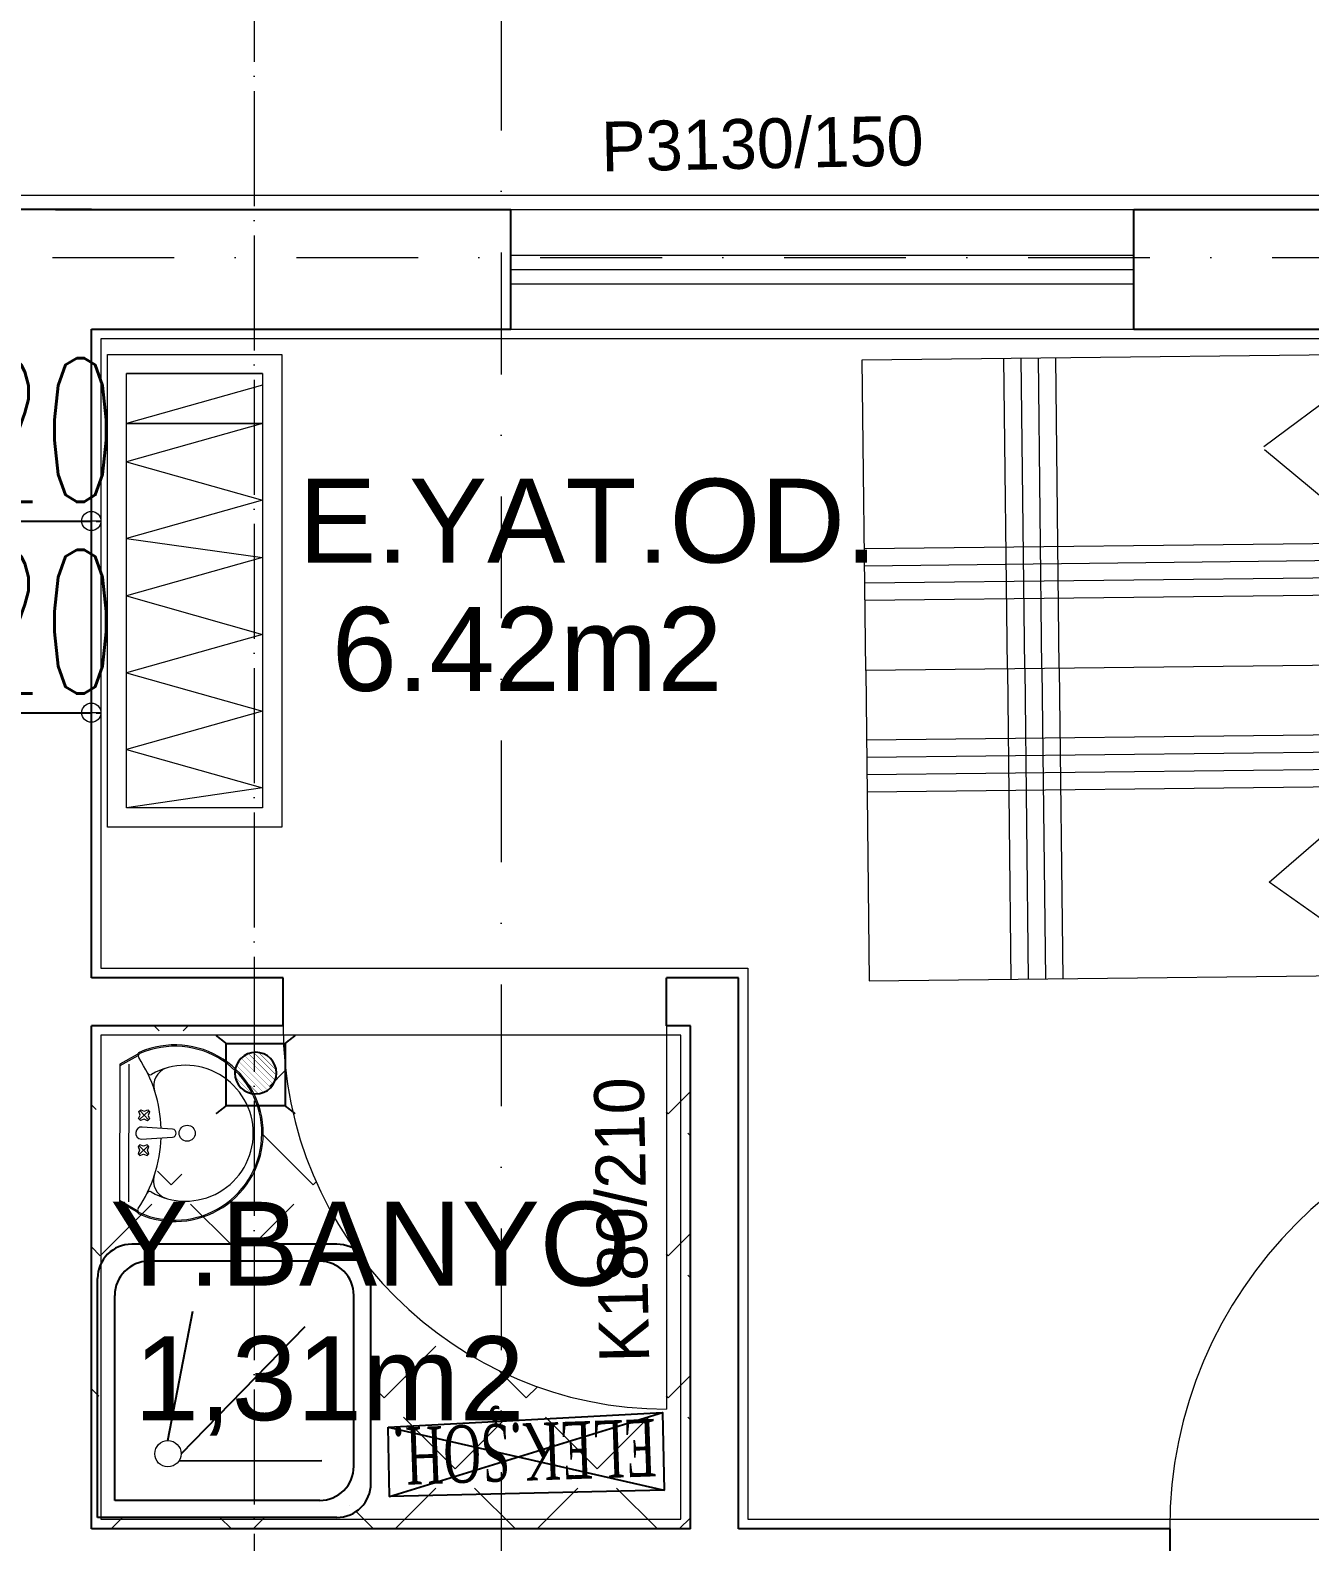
# Model space of a CAD drawing. Header units: millimetres. Extents: x -16104 to 67872, y -88009 to 12107.
# Drawn here: x 8411.8 to 8678.8, y -5912.6 to -5597.2 of the extents above; entities that cross this region are included whole.
import ezdxf

# ---------------------------------------------------------------- set-up
doc = ezdxf.new("R2010")
doc.units = ezdxf.units.MM
for name, pattern in [('ACAD_ISO04W100', [30, 24, -3, 0, -3]), ('ACAD_ISO07W100', [3, 0, -3]), ('DASHDOTX2', [50.8, 25.4, -12.7, 0, -12.7])]:
    doc.linetypes.add(name, pattern=pattern)
doc.layers.get('0').update_dxf_attribs({"color": 241})
for name, color, linetype, lineweight in [('AKS', 1, 'ACAD_ISO07W100', 5), ('akslar', 144, 'Continuous', 20), ('duvar', 123, 'Continuous', 25), ('emsal&kolon', 1, 'Continuous', 5), ('kapı', 3, 'Continuous', 5), ('OLCU', 54, 'Continuous', 13), ('PASEMCON', 2, 'Continuous', 9), ('pencere', 5, 'Continuous', 5), ('POZ', 36, 'Continuous', 18), ('SıVA', 40, 'Continuous', 9), ('TARAMA', 8, 'Continuous', 15), ('tefriş', 30, 'Continuous', 5), ('ÖLÇÜ', 252, 'Continuous', 20)]:
    doc.layers.add(name, color=color, linetype=linetype, lineweight=lineweight)
doc.styles.add('DIM', font='Txttw.shx', dxfattribs={"width": 0.6})
doc.styles.add('DIN', font='times.ttf', dxfattribs={"width": 0.6})
doc.styles.add('M2', font='stylu.ttf', dxfattribs={"height": 10})
doc.dimstyles.new('50', dxfattribs={"dimscale": 0, "dimtxt": 30, "dimasz": 1, "dimexe": 0, "dimexo": 2, "dimgap": 4, "dimtad": 1, "dimdec": 0, "dimzin": 0, "dimdsep": 46, "dimtxsty": 'DIM', "dimblk1": 'DOT', "dimblk2": 'DOT', "dimsah": 1, "dimcen": 1.5, "dimdle": 3, "dimse1": 1, "dimse2": 1, "dimclrd": 256, "dimclre": 9, "dimclrt": 256, "dimadec": 0, "dimazin": 0, "dimtfac": 0.24, "dimtdec": 0, "dimtix": 1, "dimtmove": 2, "dimatfit": 3, "dimldrblk": 'DOT', "dimfxl": 0, "dimtolj": 1, "dimtzin": 15, "dimarcsym": 0})

# ---------------------------------------------------------------- blocks, each defined once
blk = doc.blocks.new('lavabo')
at = {"layer": 'tefriş', "linetype": 'Continuous'}
for p, q in [((-22.77, -4.94), (-19.92, 0)), ((-22.43, -5.14), (-19.46, 0)), ((-19.92, 0), (19.92, 0)), ((19.46, 0), (22.43, -5.14)), ((19.92, 0), (22.77, -4.94)), ((19.92, -2.7), (-19.92, -2.7)), ((-6.25, -5.54), (-6.77, -6.08)), ((-6.77, -6.08), (-6.31, -7.1)), ((-6.31, -7.1), (-6.71, -8.15)), ((-6.71, -8.15), (-6.17, -8.66)), ((-6.51, -5.81), (-3.84, -8.34)), ((-6.44, -8.41), (-3.91, -5.74)), ((-5.2, -5.94), (-6.25, -5.54)), ((-6.17, -8.66), (-5.15, -8.21)), ((-4.18, -5.48), (-5.2, -5.94)), ((-5.15, -8.21), (-4.1, -8.61)), ((-3.64, -6), (-4.18, -5.48)), ((-4.1, -8.61), (-3.58, -8.07)), ((-4.04, -7.04), (-3.64, -6)), ((-3.58, -8.07), (-4.04, -7.04)), ((-1.17, -15.33), (-1.76, -6.54)), ((1.76, -6.26), (1.14, -15.33)), ((3.38, -5.9), (3.91, -5.38)), ((3.81, -6.94), (3.38, -5.9)), ((3.38, -7.98), (3.81, -6.94)), ((3.91, -8.51), (3.38, -7.98)), ((6.25, -8.24), (3.65, -5.64)), ((6.25, -5.64), (3.65, -8.24)), ((3.91, -5.38), (4.95, -5.81)), ((4.95, -8.08), (3.91, -8.51)), ((4.95, -5.81), (5.99, -5.38)), ((5.99, -8.51), (4.95, -8.08)), ((5.99, -5.38), (6.51, -5.9)), ((6.51, -7.98), (5.99, -8.51)), ((6.51, -5.9), (6.08, -6.94)), ((6.08, -6.94), (6.51, -7.98))]:
    blk.add_line(p, q, dxfattribs=at)
at = {"layer": 'tefriş', "linetype": 'Continuous', "extrusion": (0, 0, -1)}
for centre, major_axis, ratio, start_param, end_param in [((0, -16), (-18.1, -18.1), 1, 5.497787, 7.48683), ((0, -16), (-17.82, -17.82), 1, 5.497787, 7.48683), ((-22.66, -5.93), (-0.566, -0.566), 1, 1.203644, 1.828723), ((-23.47, -4.54), (-0.566, 0.566), 1, 2.879793, 3.399519), ((-22.66, -5.93), (-0.283, 0.283), 1, -0.367152, 0.257926), ((-23.47, -4.54), (-0.849, -0.849), 1, 4.45059, 4.970315), ((-22.3, -6.09), (-0.566, -0.566), 1, 1.828723, 2.945097), ((-0.28, 26.67), (-27.35, -27.35), 1, 5.526576, 6.089571), ((-17.71, -8.76), (-0.566, -0.566), 1, 2.805213, 4.453092), ((0, -6.4), (-1.25, -1.25), 1, 0.7034, 3.844992), ((0, -16), (-18.1, -18.1), 1, 3.508745, 5.497787), ((0, -16), (-17.82, -17.82), 1, 3.508745, 5.497787), ((0.28, 26.67), (-27.35, -27.35), 1, 4.906004, 5.469573), ((17.71, -8.76), (-0.566, -0.566), 1, 0.259297, 1.907176), ((22.3, -6.09), (-0.566, 0.566), 1, 0.196496, 1.31287), ((23.47, -4.54), (-0.849, 0.849), 1, 4.454463, 4.974188), ((23.47, -4.54), (-0.566, -0.566), 1, 6.025259, 6.544985), ((22.66, -5.93), (-0.283, 0.283), 1, 1.31287, 1.937948), ((22.66, -5.93), (-0.566, 0.566), 1, 1.31287, 1.937948), ((0, -19.04), (-13.92, 13.92), 1, 3.926991, 6.023888), ((-13.8, -15.22), (-3.8, -3.8), 1, 1.128011, 2.639725), ((0, -19.04), (-13.92, 13.92), 1, 1.830093, 3.926991), ((13.8, -15.22), (-3.8, -3.8), 1, 2.072664, 3.584378), ((-0.01, -19.56), (0, 2.35), 0.991954, 1.570796326779968, 7.853981633959554), ((-0.01, -15.24), (-0.82, 0.82), 1, 2.438193, 5.415789)]:
    blk.add_ellipse(centre, major_axis=major_axis, ratio=ratio, start_param=start_param, end_param=end_param, dxfattribs=at)
blk = doc.blocks.new('cv')
at = {"layer": 'tefriş', "linetype": 'ByBlock'}
for p, q in [((-13586.28, -26708.58), (-13586.28, -26744.07)), ((-13573.28, -26708.58), (-13573.28, -26744.07))]:
    blk.add_line(p, q, dxfattribs=at)
for points in [[(-13591.28, -26703.58), (-13468.02, -26703.58), (-13468.02, -26749.07), (-13591.28, -26749.07)], [(-13586.28, -26708.58), (-13473.02, -26708.58), (-13473.02, -26744.07), (-13586.28, -26744.07)]]:
    blk.add_lwpolyline(points, close=True, dxfattribs=at)
blk.add_lwpolyline([(-13583.28, -26708.58), (-13573.28, -26744.07), (-13573.28, -26708.58), (-13563.28, -26744.07), (-13553.28, -26708.58), (-13543.28, -26744.07), (-13538.28, -26708.58), (-13528.28, -26744.07), (-13518.28, -26708.58), (-13508.28, -26744.07), (-13498.28, -26708.58), (-13488.28, -26744.07), (-13478.28, -26708.58), (-13473.02, -26744.07)], dxfattribs=at)
blk = doc.blocks.new('sdj')
at = {"layer": 'tefriş', "linetype": 'ByBlock'}
for p, q in [((-13666.49, -26935.03), (-13666.49, -26845.03)), ((-13661.49, -26935.03), (-13661.49, -26845.03)), ((-13656.49, -26935.03), (-13656.49, -26845.03)), ((-13651.49, -26935.03), (-13651.49, -26845.03)), ((-13800.41, -26935.03), (-13756.91, -26850.4)), ((-13756.78, -26849.57), (-13726.52, -26871.49)), ((-13789.92, -26863.72), (-13770.43, -26863.72)), ((-13793.04, -26908.91), (-13793.04, -26867.39)), ((-13726.65, -26872.33), (-13800.41, -26935.03)), ((-13758.95, -26899.78), (-13610.41, -26899.78)), ((-13763.79, -26904.78), (-13610.41, -26904.78)), ((-13770.71, -26909.78), (-13610.41, -26909.78)), ((-13776.59, -26914.78), (-13610.41, -26914.78)), ((-13800.41, -26935.03), (-13756.91, -27019.66)), ((-13726.65, -26997.74), (-13800.41, -26935.03)), ((-13666.49, -26935.03), (-13666.49, -27025.03)), ((-13661.49, -26935.03), (-13661.49, -27025.03)), ((-13656.49, -26935.03), (-13656.49, -27025.03)), ((-13651.49, -26935.03), (-13651.49, -27025.03)), ((-13776.59, -26955.28), (-13610.41, -26955.28)), ((-13770.71, -26960.28), (-13610.41, -26960.28)), ((-13791.64, -26963.43), (-13791.64, -27004.95)), ((-13763.79, -26965.28), (-13610.41, -26965.28)), ((-13758.95, -26970.28), (-13610.41, -26970.28)), ((-13756.91, -27019.66), (-13726.65, -26997.74)), ((-13788.52, -27008.61), (-13769.04, -27008.61))]:
    blk.add_line(p, q, dxfattribs=at)
for points in [[(-13800.41, -26935.03), (-13610.41, -26935.03), (-13610.41, -26845.03), (-13800.41, -26845.03), (-13800.41, -26935.03)], [(-13800.41, -26935.03), (-13610.41, -26935.03), (-13610.41, -27025.03), (-13800.41, -27025.03), (-13800.41, -26935.03)]]:
    blk.add_lwpolyline(points, dxfattribs=at)
for centre, start, end in [((-13789.14, -26867.55), 101.4707, 177.6638), ((-13787.74, -27004.79), 182.3362, 258.5293)]:
    blk.add_arc(centre, 3.9, start, end, dxfattribs=at)
blk = doc.blocks.new('aqz')
at = {"color": 42}
blk.add_circle((-13968.82, -26601.31), 3.85, dxfattribs=at)
at = {"layer": 'tefriş', "lineweight": 25}
for p, q in [((-13919.41, -26539.97), (-13979.41, -26539.97)), ((-13924.41, -26544.97), (-13974.41, -26544.97)), ((-13989.41, -26619.97), (-13989.41, -26549.97)), ((-13909.41, -26609.97), (-13909.41, -26549.97)), ((-13984.41, -26614.97), (-13984.41, -26554.97)), ((-13914.41, -26604.97), (-13914.41, -26554.97)), ((-13968.82, -26597.46), (-13961.58, -26559.57)), ((-13964.98, -26601.31), (-13928.65, -26564.06)), ((-13965.59, -26603.39), (-13923.78, -26603.32)), ((-13924.41, -26614.97), (-13984.41, -26614.97)), ((-13919.41, -26619.97), (-13989.41, -26619.97))]:
    blk.add_line(p, q, dxfattribs=at)
for centre, start, end in [((-13979.41, -26549.97), 90, 180), ((-13919.41, -26549.97), 0, 90), ((-13974.41, -26554.97), 90, 180), ((-13924.41, -26554.97), 0, 90), ((-13924.41, -26604.97), 270, 0), ((-13919.41, -26609.97), 270, 0)]:
    blk.add_arc(centre, 10, start, end, dxfattribs=at)
blk = doc.blocks.new('A$C412C2498')
at = {"color": 5, "const_width": 0.6}
for points in [[(3.64, 24.29), (0.19, 27)], [(23.8, 24.29), (27.26, 27)], [(3.64, 2.95), (0.19, 0.24)], [(23.8, 2.95), (27.26, 0.24)]]:
    blk.add_lwpolyline(points, dxfattribs=at)
at = {"color": 5}
blk.add_lwpolyline([(23.8, 24.29), (3.64, 24.29), (3.64, 2.95), (23.8, 2.95)], close=True, dxfattribs=at)
at = {"const_width": 0.1}
for points in [[(6.68, 12.23), (14.63, 20.17)], [(6.76, 14.48), (12.37, 20.1)], [(7.15, 10.44), (16.41, 19.71)], [(7.89, 9.07), (17.79, 18.97)], [(8.8, 8), (18.86, 18.06)], [(9.96, 7.09), (19.77, 16.9)], [(11.26, 6.45), (20.41, 15.6)], [(13.03, 6.04), (20.82, 13.83)], [(14.77, 6.07), (20.78, 12.09)], [(17.41, 7.02), (19.84, 9.45)]]:
    blk.add_lwpolyline(points, dxfattribs=at)
blk.add_circle((13.74, 13.11), 7.12)
blk = doc.blocks.new('A$C5E2C1EC0')
at = {"xscale": 0.6105719971092185, "yscale": 0.6105719971092185, "zscale": 0.6105719971092185}
blk.add_blockref('A$C412C2498', (0, 0), dxfattribs=at)
blk = doc.blocks.new('90')
at = {"layer": 'duvar'}
for p, q in [((76726.22, -20900.91), (76710.05, -20843.58)), ((76711.76, -20900.91), (76726.22, -20843.58))]:
    blk.add_line(p, q, dxfattribs=at)
blk.add_lwpolyline([(76711.76, -20900.91), (76710.05, -20843.58), (76726.22, -20843.58), (76726.22, -20900.91)], close=True, dxfattribs=at)
at = {"layer": 'PASEMCON', "color": 7, "style": 'DIN', "width": 0.6}
blk.add_text('ELEK.ŞOH.', height=12.004, rotation=270.6425, dxfattribs=at).set_placement((76711.3, -20845.16))
blk = doc.blocks.new('DOT')
for p, q in [((0, 15), (0, -15)), ((-2, 0), (0, 0)), ((2, 0), (0, 0))]:
    blk.add_line(p, q)
blk.add_circle((0, 0), 2)
blk = doc.blocks.new('*D8257')
at = {"layer": 'Defpoints', "color": 0, "transparency": 16777216}
for p in [(8404.6, -5699.56), (8424.6, -5699.56), (8424.6, -5699.56)]:
    blk.add_point(p, dxfattribs=at)
at = {"layer": 'OLCU', "lineweight": -2, "transparency": 16777216}
for p, q in [((8403.6, -5699.56), (8402.6, -5699.56)), ((8404.6, -5699.56), (8424.6, -5699.56)), ((8425.6, -5699.56), (8426.6, -5699.56))]:
    blk.add_line(p, q, dxfattribs=at)
blk.add_blockref('DOT', (8404.6, -5699.56), dxfattribs=at)
at = {"layer": 'OLCU', "lineweight": -2, "transparency": 16777216, "rotation": 180}
blk.add_blockref('DOT', (8424.6, -5699.56), dxfattribs=at)
at = {"layer": 'OLCU', "transparency": 16777216, "insert": (8414.6, -5680.56), "char_height": 30, "attachment_point": 5, "style": 'DIM'}
blk.add_mtext('\\A1;20', dxfattribs=at)
blk = doc.blocks.new('*D8262')
at = {"layer": 'Defpoints', "color": 0, "transparency": 16777216}
for p in [(8404.6, -5739.56), (8424.6, -5739.56), (8424.6, -5739.56)]:
    blk.add_point(p, dxfattribs=at)
at = {"layer": 'OLCU', "lineweight": -2, "transparency": 16777216}
for p, q in [((8403.6, -5739.56), (8402.6, -5739.56)), ((8404.6, -5739.56), (8424.6, -5739.56)), ((8425.6, -5739.56), (8426.6, -5739.56))]:
    blk.add_line(p, q, dxfattribs=at)
blk.add_blockref('DOT', (8404.6, -5739.56), dxfattribs=at)
at = {"layer": 'OLCU', "lineweight": -2, "transparency": 16777216, "rotation": 180}
blk.add_blockref('DOT', (8424.6, -5739.56), dxfattribs=at)
at = {"layer": 'OLCU', "transparency": 16777216, "insert": (8414.6, -5720.56), "char_height": 30, "attachment_point": 5, "style": 'DIM'}
blk.add_mtext('\\A1;20', dxfattribs=at)

msp = doc.modelspace()

# ---------------------------------------------------------------- hatches: boundary and pattern name
at = {"layer": 'TARAMA'}
h = msp.add_hatch(dxfattribs=at)
h.set_pattern_fill('ANGLE,_O', color=256, scale=3, angle=45)
h.set_pattern_definition([(45, (-3603.728, -17059.605), (-14.817423, 14.817423), [15.24, -5.715]), (135, (-3603.728, -17059.605), (-14.817423, -14.817423), [15.24, -5.715])])
edge = h.paths.add_edge_path()
edge.add_line((8317.92, -5919.87), (8208.42, -5919.87))
edge.add_line((8208.42, -5919.87), (8208.42, -5924.87))
edge.add_line((8208.42, -5924.87), (8288.42, -5924.87))
edge.add_arc((8208.42, -5924.87), 80, -90, 0, ccw=False)
edge.add_line((8208.42, -6004.87), (8208.42, -6059.87))
edge.add_line((8208.42, -6059.87), (8221.26, -6059.87))
edge.add_ellipse((8230.68, -6075.72), major_axis=(13.03, 13.03), ratio=1, start_angle=44.4709, end_angle=75.7362, ccw=False)
edge.add_ellipse((8230.68, -6075.72), major_axis=(13.03, 13.03), ratio=1, start_angle=374.2638, end_angle=404.4709, ccw=False)
edge.add_line((8240.1, -6059.87), (8317.92, -6059.87))
edge.add_line((8317.92, -6059.87), (8317.92, -6053.54))
edge.add_line((8317.92, -6053.54), (8309.07, -6053.54))
edge.add_line((8309.07, -6053.54), (8309.07, -6040.51))
edge.add_line((8309.07, -6040.51), (8317.92, -6040.51))
edge.add_line((8317.92, -6040.51), (8317.92, -5919.87))
h.paths.add_polyline_path([(8403.42, -5919.87), (8317.92, -5919.87), (8317.92, -6040.51), (8321.38, -6040.51), (8321.38, -6053.54), (8317.92, -6053.54), (8317.92, -6059.87), (8322.92, -6059.87), (8403.42, -6059.87)])
edge = h.paths.add_edge_path(flags=16)
edge.add_arc((8343.19, -5996.99), 8.1, 90.1082, 180.1082, ccw=False)
edge.add_line((8343.18, -5988.89), (8385.27, -5988.81))
edge.add_line((8385.27, -5988.81), (8384.77, -5972.08))
edge.add_ellipse((8385.33, -5968.45), major_axis=(-2.6, 2.6), ratio=1, start_angle=45.8402, end_angle=126.2421, ccw=False)
edge.add_line((8381.66, -5968.51), (8381.55, -5961.12))
edge.add_line((8381.55, -5961.12), (8379.79, -5961.46))
edge.add_line((8379.79, -5961.46), (8378.31, -5961.81))
edge.add_line((8378.31, -5961.81), (8377.08, -5962.19))
edge.add_line((8377.08, -5962.19), (8376.06, -5962.58))
edge.add_line((8376.06, -5962.58), (8375.22, -5962.97))
edge.add_line((8375.22, -5962.97), (8374.52, -5963.36))
edge.add_line((8374.52, -5963.36), (8373.93, -5963.75))
edge.add_line((8373.93, -5963.75), (8373.4, -5964.12))
edge.add_line((8373.4, -5964.12), (8372.92, -5964.46))
edge.add_line((8372.92, -5964.46), (8372.48, -5964.79))
edge.add_line((8372.48, -5964.79), (8372.05, -5965.1))
edge.add_line((8372.05, -5965.1), (8371.65, -5965.4))
edge.add_line((8371.65, -5965.4), (8371.26, -5965.69))
edge.add_line((8371.26, -5965.69), (8370.88, -5965.96))
edge.add_line((8370.88, -5965.96), (8370.5, -5966.23))
edge.add_line((8370.5, -5966.23), (8369.93, -5966.63))
edge.add_line((8369.93, -5966.63), (8369.15, -5967.14))
edge.add_line((8369.15, -5967.14), (8368.36, -5967.62))
edge.add_line((8368.36, -5967.62), (8367.56, -5968.07))
edge.add_line((8367.56, -5968.07), (8366.78, -5968.46))
edge.add_line((8366.78, -5968.46), (8366.01, -5968.8))
edge.add_line((8366.01, -5968.8), (8365.23, -5969.08))
edge.add_line((8365.23, -5969.08), (8364.42, -5969.31))
edge.add_line((8364.42, -5969.31), (8363.56, -5969.49))
edge.add_line((8363.56, -5969.49), (8362.85, -5969.59))
edge.add_line((8362.85, -5969.59), (8362.37, -5969.65))
edge.add_line((8362.37, -5969.65), (8361.89, -5969.7))
edge.add_line((8361.89, -5969.7), (8361.39, -5969.74))
edge.add_line((8361.39, -5969.74), (8360.9, -5969.77))
edge.add_line((8360.9, -5969.77), (8360.4, -5969.8))
edge.add_line((8360.4, -5969.8), (8359.91, -5969.82))
edge.add_line((8359.91, -5969.82), (8359.42, -5969.84))
edge.add_line((8359.42, -5969.84), (8358.92, -5969.85))
edge.add_line((8358.92, -5969.85), (8358.41, -5969.86))
edge.add_line((8358.41, -5969.86), (8357.88, -5969.85))
edge.add_line((8357.88, -5969.85), (8357.32, -5969.84))
edge.add_line((8357.32, -5969.84), (8356.71, -5969.81))
edge.add_line((8356.71, -5969.81), (8356.05, -5969.77))
edge.add_line((8356.05, -5969.77), (8355.33, -5969.71))
edge.add_line((8355.33, -5969.71), (8354.55, -5969.64))
edge.add_line((8354.55, -5969.64), (8353.69, -5969.54))
edge.add_line((8353.69, -5969.54), (8352.77, -5969.4))
edge.add_line((8352.77, -5969.4), (8351.79, -5969.23))
edge.add_line((8351.79, -5969.23), (8350.75, -5969.02))
edge.add_line((8350.75, -5969.02), (8349.66, -5968.75))
edge.add_line((8349.66, -5968.75), (8348.51, -5968.42))
edge.add_line((8348.51, -5968.42), (8347.32, -5968.03))
edge.add_line((8347.32, -5968.03), (8346.08, -5967.56))
edge.add_line((8346.08, -5967.56), (8344.78, -5966.96))
edge.add_line((8344.78, -5966.96), (8343.42, -5966.2))
edge.add_line((8343.42, -5966.2), (8341.98, -5965.22))
edge.add_line((8341.98, -5965.22), (8340.44, -5963.97))
edge.add_line((8340.44, -5963.97), (8338.81, -5962.41))
edge.add_line((8338.81, -5962.41), (8337.06, -5960.49))
edge.add_line((8337.06, -5960.49), (8335.18, -5958.15))
edge.add_ellipse((8351.3, -5951.06), major_axis=(-12.46, 12.46), ratio=1, start_angle=22.9089, end_angle=68.7716)
edge.add_line((8334.98, -5944.45), (8336.79, -5942.06))
edge.add_line((8336.79, -5942.06), (8338.48, -5940.08))
edge.add_line((8338.48, -5940.08), (8340.07, -5938.48))
edge.add_line((8340.07, -5938.48), (8341.56, -5937.19))
edge.add_line((8341.56, -5937.19), (8342.98, -5936.16))
edge.add_line((8342.98, -5936.16), (8344.32, -5935.36))
edge.add_line((8344.32, -5935.36), (8345.6, -5934.73))
edge.add_line((8345.6, -5934.73), (8346.82, -5934.22))
edge.add_line((8346.82, -5934.22), (8348.01, -5933.79))
edge.add_line((8348.01, -5933.79), (8349.14, -5933.43))
edge.add_line((8349.14, -5933.43), (8350.23, -5933.13))
edge.add_line((8350.23, -5933.13), (8351.26, -5932.88))
edge.add_line((8351.26, -5932.88), (8352.23, -5932.68))
edge.add_line((8352.23, -5932.68), (8353.15, -5932.53))
edge.add_line((8353.15, -5932.53), (8354, -5932.4))
edge.add_line((8354, -5932.4), (8354.78, -5932.3))
edge.add_line((8354.78, -5932.3), (8355.5, -5932.22))
edge.add_line((8355.5, -5932.22), (8356.16, -5932.16))
edge.add_line((8356.16, -5932.16), (8356.76, -5932.12))
edge.add_line((8356.76, -5932.12), (8357.33, -5932.09))
edge.add_line((8357.33, -5932.09), (8357.86, -5932.07))
edge.add_line((8357.86, -5932.07), (8358.37, -5932.06))
edge.add_line((8358.37, -5932.06), (8358.86, -5932.05))
edge.add_line((8358.86, -5932.05), (8359.35, -5932.06))
edge.add_line((8359.35, -5932.06), (8359.85, -5932.06))
edge.add_line((8359.85, -5932.06), (8360.34, -5932.08))
edge.add_line((8360.34, -5932.08), (8360.84, -5932.1))
edge.add_line((8360.84, -5932.1), (8361.34, -5932.12))
edge.add_line((8361.34, -5932.12), (8361.82, -5932.16))
edge.add_line((8361.82, -5932.16), (8362.3, -5932.2))
edge.add_line((8362.3, -5932.2), (8363.02, -5932.28))
edge.add_line((8363.02, -5932.28), (8363.88, -5932.43))
edge.add_line((8363.88, -5932.43), (8364.7, -5932.64))
edge.add_line((8364.7, -5932.64), (8365.48, -5932.9))
edge.add_line((8365.48, -5932.9), (8366.26, -5933.22))
edge.add_line((8366.26, -5933.22), (8367.06, -5933.59))
edge.add_line((8367.06, -5933.59), (8367.87, -5934.01))
edge.add_line((8367.87, -5934.01), (8368.67, -5934.47))
edge.add_line((8368.67, -5934.47), (8369.46, -5934.96))
edge.add_line((8369.46, -5934.96), (8370.05, -5935.34))
edge.add_line((8370.05, -5935.34), (8370.43, -5935.59))
edge.add_line((8370.43, -5935.59), (8370.82, -5935.86))
edge.add_line((8370.82, -5935.86), (8371.22, -5936.13))
edge.add_line((8371.22, -5936.13), (8371.63, -5936.42))
edge.add_line((8371.63, -5936.42), (8372.06, -5936.72))
edge.add_line((8372.06, -5936.72), (8372.52, -5937.03))
edge.add_line((8372.52, -5937.03), (8373.01, -5937.37))
edge.add_line((8373.01, -5937.37), (8373.54, -5937.72))
edge.add_line((8373.54, -5937.72), (8374.15, -5938.09))
edge.add_line((8374.15, -5938.09), (8374.86, -5938.46))
edge.add_line((8374.86, -5938.46), (8375.71, -5938.82))
edge.add_line((8375.71, -5938.82), (8376.74, -5939.18))
edge.add_line((8376.74, -5939.18), (8377.98, -5939.52))
edge.add_line((8377.98, -5939.52), (8379.47, -5939.84))
edge.add_line((8379.47, -5939.84), (8381.24, -5940.12))
edge.add_line((8381.24, -5940.12), (8381.13, -5932.74))
edge.add_ellipse((8384.81, -5932.68), major_axis=(2.6, 2.6), ratio=1, start_angle=50.6039, end_angle=135.8402, ccw=False)
edge.add_line((8384.45, -5929.02), (8396.72, -5927.82))
edge.add_arc((8397.01, -5930.81), 3, 0.8402, 95.6039, ccw=False)
edge.add_line((8400.01, -5930.76), (8400.58, -5969.93))
edge.add_arc((8397.58, -5969.97), 3, -25.2331, 0.8402, ccw=False)
edge.add_line((8400.3, -5971.25), (8400.3, -6007.67))
edge.add_line((8400.3, -6007.67), (8399.92, -6007.67))
edge.add_line((8399.92, -6007.67), (8400, -6053.58))
edge.add_line((8400, -6053.58), (8343.3, -6053.69))
edge.add_arc((8343.29, -6045.59), 8.1, 180.1082, 270.1082, ccw=False)
edge.add_line((8335.19, -6045.61), (8335.09, -5997.01))
h.paths.add_polyline_path([(8339.15, -6001.05, -0.414214), (8347.24, -5992.93), (8387.74, -5992.86, -0.055564), (8389.52, -5993.05), (8392.66, -5980.6), (8390.37, -5972.48), (8394.64, -5972.77), (8389.52, -5993.05, -0.350581), (8395.85, -6000.94), (8395.94, -6049.54), (8347.34, -6049.63, -0.414214), (8339.23, -6041.55)], flags=0)
h.paths.add_polyline_path([(8387.97, -6036.94, -1), (8381.74, -6036.94, -1)], flags=0)
h.paths.add_polyline_path([(8349.62, -5948.32), (8349.44, -5948.28), (8349.24, -5948.24), (8349.03, -5948.21), (8348.82, -5948.19), (8348.6, -5948.17), (8348.39, -5948.16), (8348.19, -5948.16), (8348, -5948.17), (8347.82, -5948.19), (8347.65, -5948.21), (8347.48, -5948.25), (8347.32, -5948.29), (8347.17, -5948.33), (8347.02, -5948.39), (8346.87, -5948.45), (8346.73, -5948.51), (8346.59, -5948.59), (8346.45, -5948.66), (8346.32, -5948.75), (8346.2, -5948.84), (8346.08, -5948.94), (8345.97, -5949.04), (8345.86, -5949.14), (8345.75, -5949.25), (8345.65, -5949.37), (8345.56, -5949.49), (8345.48, -5949.61), (8345.4, -5949.74), (8345.33, -5949.87), (8345.27, -5950), (8345.21, -5950.14), (8345.16, -5950.27), (8345.12, -5950.41), (8345.09, -5950.55), (8345.06, -5950.69), (8345.04, -5950.83), (8345.04, -5950.97), (8345.03, -5951.11), (8345.04, -5951.26), (8345.05, -5951.4), (8345.07, -5951.54), (8345.1, -5951.68), (8345.14, -5951.81), (8345.19, -5951.95), (8345.24, -5952.08), (8345.3, -5952.22), (8345.37, -5952.35), (8345.44, -5952.48), (8345.52, -5952.6), (8345.61, -5952.72), (8345.71, -5952.84), (8345.81, -5952.95), (8345.91, -5953.06), (8346.03, -5953.16), (8346.14, -5953.26), (8346.27, -5953.35), (8346.39, -5953.44), (8346.53, -5953.52), (8346.66, -5953.6), (8346.8, -5953.66), (8346.95, -5953.73), (8347.1, -5953.78), (8347.25, -5953.83), (8347.4, -5953.87), (8347.57, -5953.91), (8347.73, -5953.94), (8347.91, -5953.96), (8348.09, -5953.97), (8348.28, -5953.97), (8348.48, -5953.97), (8348.69, -5953.95), (8348.9, -5953.93), (8349.11, -5953.9), (8349.32, -5953.86), (8349.52, -5953.82), (8349.79, -5953.75), (8349.86, -5953.73), (8349.54, -5953.82), (8348.89, -5953.94), (8348.27, -5953.98), (8347.73, -5953.95), (8347.17, -5953.82), (8346.59, -5953.57), (8346.07, -5953.22), (8345.65, -5952.79), (8345.32, -5952.29), (8345.11, -5951.75), (8345.02, -5951.19), (8345.06, -5950.62), (8345.22, -5950.07), (8345.51, -5949.55), (8345.9, -5949.08), (8346.38, -5948.7), (8346.94, -5948.4), (8347.48, -5948.24), (8348, -5948.16), (8348.59, -5948.16), (8349.25, -5948.24), (8349.71, -5948.34), (8349.78, -5948.36)], flags=0)
edge = h.paths.add_edge_path()
edge.add_ellipse((8213.71, -6083.81), major_axis=(-0.407, 0.407), ratio=1, start_angle=254.4709, end_angle=284.2489)
edge.add_ellipse((8214.3, -6082.82), major_axis=(-0.407, 0.407), ratio=1, start_angle=68.4346, end_angle=104.2489, ccw=False)
edge.add_ellipse((8230.68, -6075.72), major_axis=(13.03, 13.03), ratio=1, start_angle=116.5187, end_angle=158.4346, ccw=False)
edge.add_line((8213.2, -6069.87), (8208.42, -6069.87))
edge.add_line((8208.42, -6069.87), (8208.42, -6089.87))
edge.add_line((8208.42, -6089.87), (8252.92, -6089.87))
edge.add_line((8252.92, -6089.87), (8252.92, -6069.87))
edge.add_line((8252.92, -6069.87), (8248.17, -6069.87))
edge.add_ellipse((8230.68, -6075.72), major_axis=(13.03, 13.03), ratio=1, start_angle=290.5071, end_angle=333.4813, ccw=False)
edge.add_ellipse((8246.93, -6083.12), major_axis=(0.407, 0.407), ratio=1, start_angle=254.6928, end_angle=290.5071, ccw=False)
edge.add_ellipse((8247.5, -6084.12), major_axis=(0.407, 0.407), ratio=1, start_angle=74.6928, end_angle=104.4709)
edge.add_line((8247.01, -6083.83), (8244.92, -6087.37))
edge.add_line((8244.92, -6087.37), (8216.24, -6087.1))
edge.add_line((8216.24, -6087.1), (8214.21, -6083.52))
edge = h.paths.add_edge_path()
edge.add_ellipse((8230.68, -6075.72), major_axis=(13.03, 13.03), ratio=1, start_angle=75.7362, end_angle=116.5187, ccw=False)
edge.add_line((8221.26, -6059.87), (8208.42, -6059.87))
edge.add_line((8208.42, -6059.87), (8208.42, -6069.87))
edge.add_line((8208.42, -6069.87), (8213.2, -6069.87))
edge = h.paths.add_edge_path()
edge.add_line((8252.92, -6059.87), (8240.1, -6059.87))
edge.add_ellipse((8230.68, -6075.72), major_axis=(13.03, 13.03), ratio=1, start_angle=333.4813, end_angle=374.2638, ccw=False)
edge.add_line((8248.17, -6069.87), (8252.92, -6069.87))
edge.add_line((8252.92, -6069.87), (8252.92, -6059.87))
h.paths.add_polyline_path([(8183.07, -5913.23), (8223.78, -5913.23), (8223.78, -5958.23), (8183.07, -5958.23)], flags=9)
h.paths.add_polyline_path([(8277, -5913.23), (8334.85, -5913.23), (8334.85, -5958.23), (8277, -5958.23)], flags=9)
h.paths.add_polyline_path([(8220.15, -6007.21), (8308.13, -6007.21), (8308.13, -6036.99), (8220.15, -6036.99)], flags=24)
h.paths.add_polyline_path([(8221.92, -5981.02), (8313.38, -5981.02), (8313.38, -6007.87), (8221.92, -6007.87)], flags=25)
h.paths.add_polyline_path([(8318.13, -5935.23), (8318.13, -5894.52), (8363.13, -5894.52), (8363.13, -5935.23)], flags=9)
h.paths.add_polyline_path([(8316.42, -6018.8), (8316.42, -5960.94), (8361.42, -5960.94), (8361.42, -6018.8)], flags=9)
h.paths.add_polyline_path([(8316.42, -6091.94), (8316.42, -6047.8), (8361.42, -6047.8), (8361.42, -6091.94)], flags=9)
h.paths.add_polyline_path([(8391.35, -5913.23), (8435.5, -5913.23), (8435.5, -5958.23), (8391.35, -5958.23)], flags=9)
h.paths.add_polyline_path([(8378.11, -5948.16), (8378.8, -6009.61), (8401.87, -6009.35), (8401.18, -5947.9)], flags=24)
h.paths.add_polyline_path([(8210.54, -6115.23), (8210.54, -6074.52), (8255.54, -6074.52), (8255.54, -6115.23)], flags=9)
at = {"layer": 'ÖLÇÜ'}
h = msp.add_hatch(dxfattribs=at)
h.set_pattern_fill('ANGLE,_O', color=256, scale=3, angle=45)
h.set_pattern_definition([(45, (-7205.948, 0), (-14.817423, 14.817423), [15.24, -5.715]), (135, (-7205.948, 0), (-14.817423, -14.817423), [15.24, -5.715])])
h.paths.add_polyline_path([(8549.6, -5804.87), (8544.6, -5804.87), (8544.6, -5884.87, -0.129821), (8505.1, -5874.44), (8505.1, -5909.87), (8549.6, -5909.87)])
edge = h.paths.add_edge_path()
edge.add_line((8464.6, -5804.87), (8424.6, -5804.87))
edge.add_line((8424.6, -5804.87), (8424.6, -5909.87))
edge.add_line((8424.6, -5909.87), (8505.1, -5909.87))
edge.add_line((8505.1, -5909.87), (8505.1, -5874.44))
edge.add_arc((8544.6, -5804.87), 80, 219.6043, 240.4126, ccw=False)
edge.add_ellipse((8476.04, -5857.59), major_axis=(-5.04, 5.04), ratio=1, start_angle=225, end_angle=238.9111, ccw=False)
edge.add_line((8483.17, -5857.59), (8483.17, -5900.35))
edge.add_ellipse((8476.04, -5900.35), major_axis=(-5.04, 5.04), ratio=1, start_angle=135, end_angle=225, ccw=False)
edge.add_line((8476.04, -5907.48), (8426.14, -5907.48))
edge.add_line((8426.14, -5907.48), (8426.14, -5857.59))
edge.add_ellipse((8433.27, -5857.59), major_axis=(5.04, 5.04), ratio=1, start_angle=45, end_angle=135, ccw=False)
edge.add_line((8433.27, -5850.46), (8476.04, -5850.46))
edge.add_ellipse((8476.04, -5857.59), major_axis=(-5.04, 5.04), ratio=1, start_angle=286.2016, end_angle=315, ccw=False)
edge.add_arc((8544.6, -5804.87), 80, 180, 215.5084, ccw=False)
edge = h.paths.add_edge_path(flags=16)
edge.add_ellipse((8443.33, -5817.44), major_axis=(-13.03, 13.03), ratio=1, start_angle=135.2104, end_angle=249.1741, ccw=False)
edge.add_ellipse((8443.33, -5817.44), major_axis=(-13.03, 13.03), ratio=1, start_angle=21.2466, end_angle=135.2104, ccw=False)
edge.add_ellipse((8426.98, -5810.25), major_axis=(0.407, 0.407), ratio=1, start_angle=75.4323, end_angle=111.2466)
edge.add_ellipse((8426.4, -5809.25), major_axis=(0.407, 0.407), ratio=1, start_angle=255.4323, end_angle=285.2104)
edge.add_line((8426.9, -5809.54), (8428.94, -5805.97))
edge.add_line((8428.94, -5805.97), (8457.63, -5805.87))
edge.add_line((8457.63, -5805.87), (8459.69, -5809.42))
edge.add_ellipse((8460.19, -5809.13), major_axis=(-0.407, 0.407), ratio=1, start_angle=75.2104, end_angle=104.9885)
edge.add_ellipse((8459.62, -5810.13), major_axis=(0.407, 0.407), ratio=1, start_angle=339.1741, end_angle=374.9885)
h.paths.add_polyline_path([(8447.61, -5812.03), (8446.87, -5811.72), (8446.12, -5812.03), (8445.74, -5811.65), (8446.05, -5810.91), (8445.73, -5810.16), (8446.11, -5809.78), (8446.86, -5810.08), (8447.61, -5809.77), (8447.99, -5810.15), (8447.68, -5810.9), (8447.99, -5811.64)], flags=0)
h.paths.add_polyline_path([(8440.36, -5812.13), (8439.6, -5811.84), (8438.86, -5812.17), (8438.47, -5811.8), (8438.76, -5811.05), (8438.43, -5810.31), (8438.8, -5809.92), (8439.55, -5810.21), (8440.29, -5809.88), (8440.68, -5810.24), (8440.39, -5811), (8440.72, -5811.74)], flags=0)
h.paths.add_polyline_path([(8429.11, -5865.03), (8515.45, -5865.03), (8515.45, -5894.81), (8429.11, -5894.81)], flags=9)
h.paths.add_polyline_path([(8425.31, -5836.86), (8541.58, -5836.86), (8541.58, -5863.72), (8425.31, -5863.72)], flags=9)

# ---------------------------------------------------------------- linework, layer by layer
at = {"layer": 'AKS', "color": 1, "linetype": 'ACAD_ISO04W100'}
msp.add_line((8458.57, -5369.07), (8458.57, -7691.51), dxfattribs=at)
at = {"layer": 'akslar', "linetype": 'DASHDOTX2'}
for p, q in [((8510.1, -5134.56), (8510.1, -7944.06)), ((6889.48, -5644.57), (9939.48, -5644.57))]:
    msp.add_line(p, q, dxfattribs=at)
at = {"layer": 'duvar'}
for p, q in [((8424.6, -5634.56), (8305.85, -5634.56)), ((8417.1, -5634.56), (8512.1, -5634.56)), ((8512.1, -5659.56), (8512.1, -5634.56)), ((8642.1, -5634.56), (8729.6, -5634.56)), ((8642.1, -5659.56), (8642.1, -5634.56)), ((8642.1, -5634.56), (8729.6, -5634.56)), ((8424.6, -5794.87), (8424.6, -5659.56)), ((8424.6, -5659.56), (8512.1, -5659.56)), ((8642.1, -5659.56), (8729.6, -5659.56)), ((8464.6, -5794.87), (8424.6, -5794.87)), ((8464.6, -5804.87), (8464.6, -5794.87)), ((8559.6, -5794.87), (8544.6, -5794.87)), ((8544.6, -5804.87), (8544.6, -5794.87)), ((8559.6, -5909.87), (8559.6, -5794.87)), ((8464.6, -5804.87), (8424.6, -5804.87)), ((8424.6, -5909.87), (8424.6, -5804.87)), ((8549.6, -5804.87), (8544.6, -5804.87)), ((8549.6, -5909.87), (8549.6, -5804.87)), ((8549.6, -5909.87), (8424.6, -5909.87)), ((8649.6, -5909.87), (8559.6, -5909.87)), ((8649.6, -5909.87), (8649.6, -5919.87))]:
    msp.add_line(p, q, dxfattribs=at)
at = {"layer": 'kapı'}
msp.add_line((8544.6, -5804.87), (8544.6, -5884.87), dxfattribs=at)
for centre, radius, start, end in [((8544.6, -5804.87), 80, 180, 270), ((8739.6, -5909.87), 90, 90, 180)]:
    msp.add_arc(centre, radius, start, end, dxfattribs=at)
at = {"layer": 'pencere'}
for p, q in [((8512.1, -5634.56), (8642.1, -5634.56)), ((8512.1, -5644.06), (8642.1, -5644.06)), ((8512.1, -5647.06), (8642.1, -5647.06)), ((8512.1, -5650.06), (8642.1, -5650.06)), ((8512.1, -5659.56), (8642.1, -5659.56))]:
    msp.add_line(p, q, dxfattribs=at)
at = {"layer": 'SıVA'}
for points in [[(7386.6, -5631.56), (9442.6, -5631.56), (9442.6, -6572.56), (8809.6, -6572.56), (8809.6, -7211.06), (8844.6, -7211.06), (8844.6, -7447.06), (8018.6, -7447.06), (8018.6, -6716.56), (8186.6, -6716.56), (8186.6, -6572.56), (7386.6, -6572.56)], [(8727.6, -5661.56), (8426.6, -5661.56), (8426.6, -5792.87), (8464.6, -5792.87), (8561.6, -5792.87), (8561.6, -5907.87), (8742.6, -5907.87), (8742.6, -5686.56), (8727.6, -5686.56)], [(8426.6, -5907.87), (8547.6, -5907.87), (8547.6, -5806.87), (8426.6, -5806.87)]]:
    msp.add_lwpolyline(points, close=True, dxfattribs=at)

# ---------------------------------------------------------------- block references
at = {"ltscale": 50, "xscale": -1, "rotation": 180}
msp.add_blockref('A$C5E2C1EC0', (8450.5, -5806.76), dxfattribs=at)
at = {"layer": 'SıVA', "rotation": 271.3039972555569}
msp.add_blockref('90', (27636.27, 71278.92), dxfattribs=at)
at = {"layer": 'tefriş'}
for name, p, xscale, yscale, zscale, rotation in [('sdj', (-1430.86, 13551.02), -0.7200000000006693, 0.7200000000011642, 0.7200000000000001, 0.6445690611880739), ('cv', (29827.2, -16537.83), 0.8000000000029104, 0.8000000000029104, 0.8000000000029104, 270), ('lavabo', (8430.51, -5827.26), -0.7200000000267572, 0.720000000030268, 0.7200000000000002, 89.78962469105191)]:
    msp.add_blockref(name, p, dxfattribs=dict(at, xscale=xscale, yscale=yscale, zscale=zscale, rotation=rotation))
at = {"layer": 'tefriş', "xscale": 0.7128000000011525, "yscale": 0.7128000000011525, "zscale": 0.7128000000011525}
msp.add_blockref('aqz', (18397.56, 13067.23), dxfattribs=at)

# ---------------------------------------------------------------- texts
at = {"layer": 'emsal&kolon', "char_height": 17.5, "width": 1076.8413}
for s, insert, attachment_point in [('{\\fArial|b0|i0|c162|p34;E.YAT.OD.}', (8588.67, -5708.48), 9), ('{\\fArial|b0|i0|c162|p34;6.42m2}', (8474.76, -5735.26), 7), ('{\\fArial|b0|i0|c162|p34;Y.BANYO}', (8537.2, -5859.35), 9), ('{\\fArial|b0|i0|c162|p34;1,31m2}', (8433.48, -5890.44), 7)]:
    msp.add_mtext(s, dxfattribs=dict(at, insert=insert, attachment_point=attachment_point))
at = {"layer": 'POZ', "style": 'M2', "flags": 4}
for tag, p, rotation in [('P3130/150', (8531.08, -5626.65), 1.1392), ('K180/210', (8541.02, -5875.07), 91.1392)]:
    msp.add_attdef(tag, p, 'K1 80/210', height=10.4, rotation=rotation, dxfattribs=at)

# ---------------------------------------------------------------- dimensions: what is measured, and where the dimension line sits
at = {"layer": 'OLCU'}
for base, p1, p2, picture, middle in [((8424.6, -5699.56), (8404.6, -5699.56), (8424.6, -5699.56), '*D8257', (8414.6, -5680.56)), ((8424.6, -5739.56), (8404.6, -5739.56), (8424.6, -5739.56), '*D8262', (8414.6, -5720.56))]:
    dim = msp.add_linear_dim(base=base, p1=p1, p2=p2, dimstyle='50', override={"dimscale": 1}, dxfattribs=at)
    dim.commit()
    dim.dimension.update_dxf_attribs({"geometry": picture, "text_midpoint": middle})

doc.saveas('drawing.dxf')
